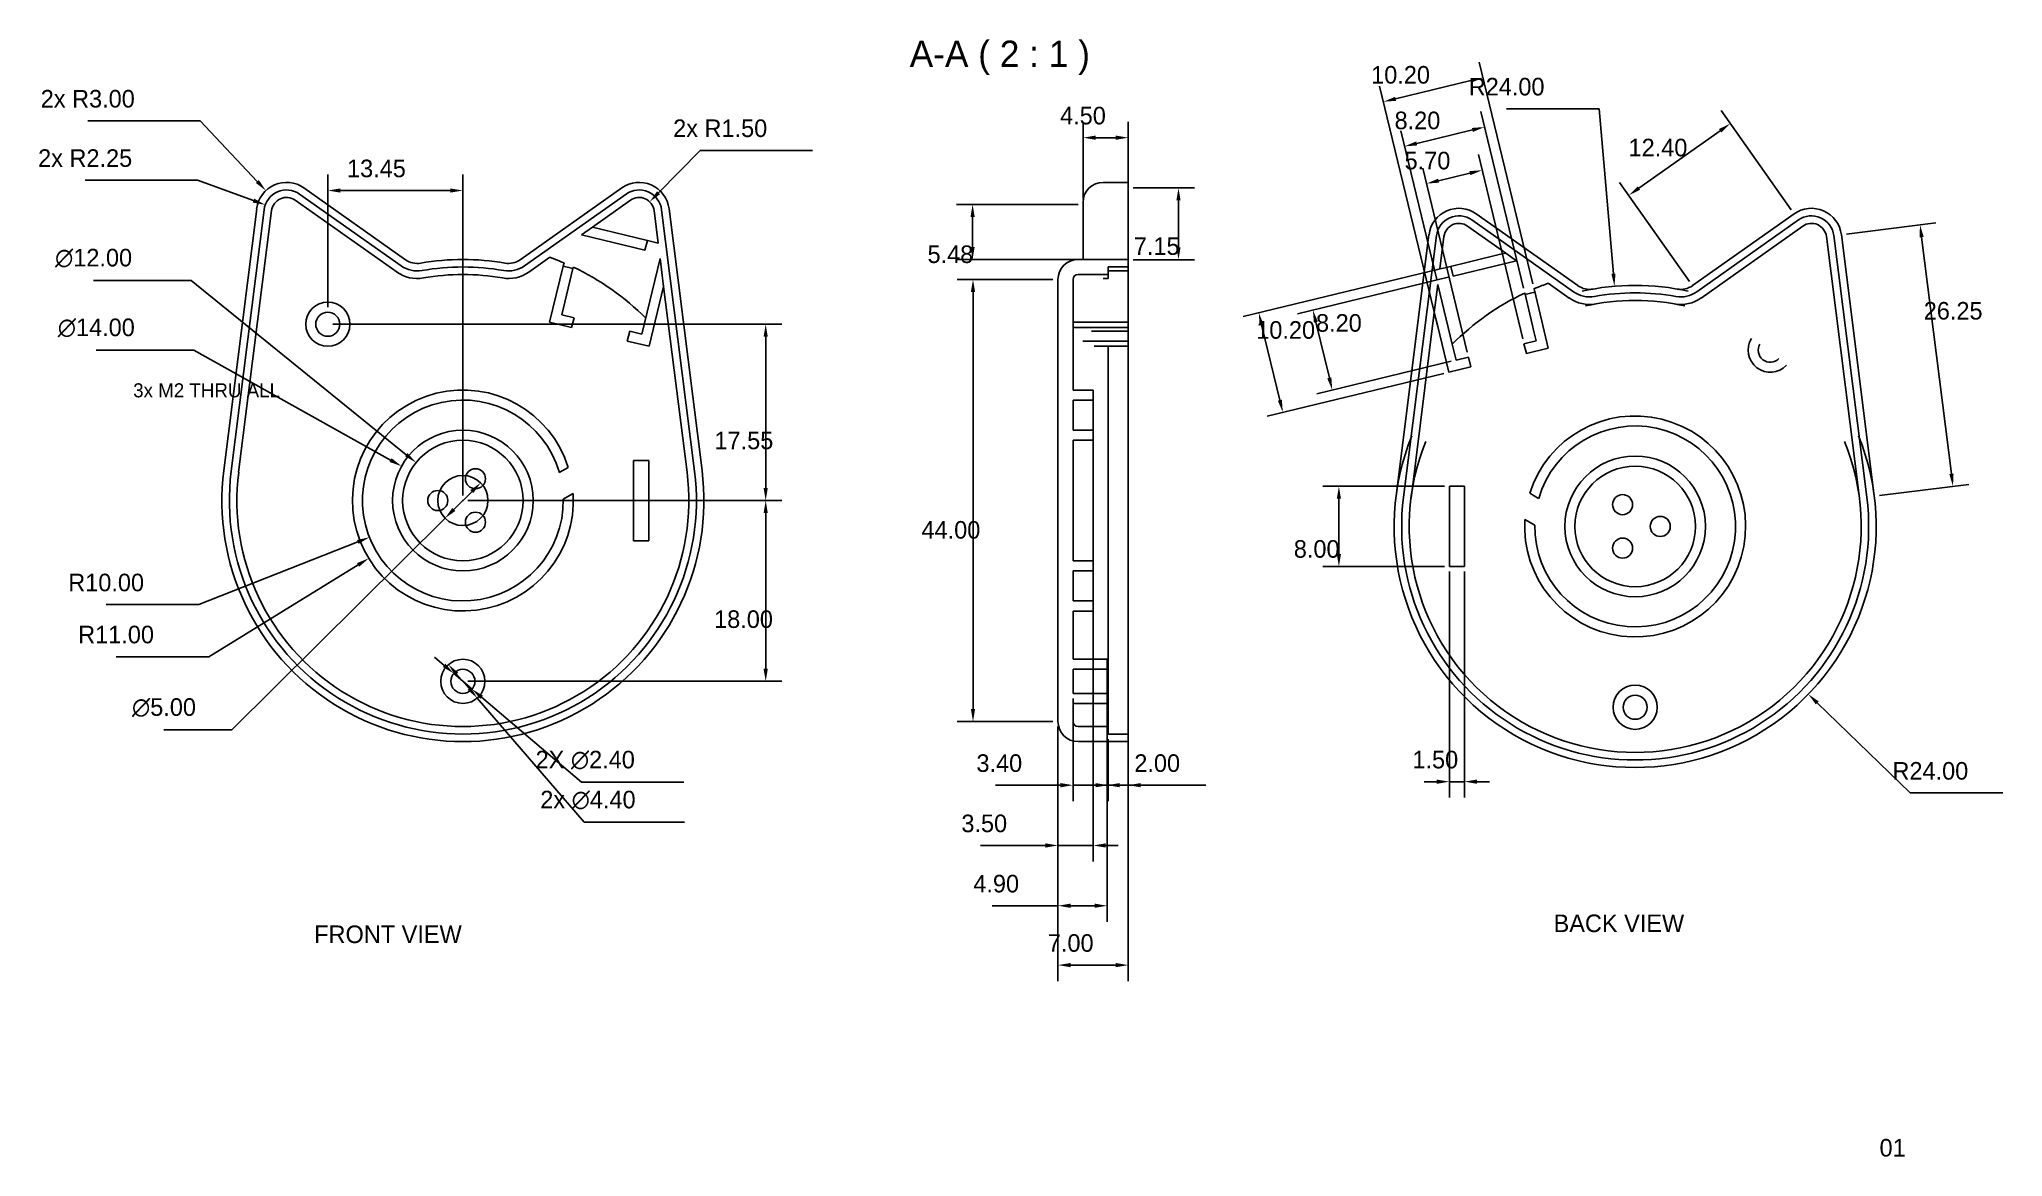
# Model space of a CAD drawing. Extents: x 5 to 201, y 6 to 118.
import ezdxf
from ezdxf.enums import TextEntityAlignment as Align

# ---------------------------------------------------------------- set-up
doc = ezdxf.new("R2010")
doc.units = 0

msp = doc.modelspace()

# ---------------------------------------------------------------- linework, layer by layer
at = {"layer": 'Dimension (ISO)'}
for p, q in [((140.51, 111.69), (147.99, 113.5)), ((154.17, 93.26), (148.84, 115.34)), ((144.58, 89.53), (138.92, 112.94)), ((10.29, 109.5), (21.48, 109.5)), ((21.48, 109.5), (27.17, 103.46)), ((153.24, 92.85), (148.99, 110.43)), ((151.56, 110.7), (160.78, 110.7)), ((160.78, 110.7), (162.2, 94.28)), ((179.9, 100.65), (172.92, 110.52)), ((109.39, 101.68), (109.39, 109.41)), ((112.64, 107.82), (110.64, 107.82)), ((113.89, 103.32), (113.89, 109.41)), ((144.6, 93.7), (141.02, 108.5)), ((142.61, 107.25), (148.15, 108.59)), ((172.82, 108.51), (164.73, 102.8)), ((71.26, 106.56), (67.12, 102.33)), ((82.45, 106.56), (71.26, 106.56)), ((153.18, 87.79), (148.75, 106.13)), ((34.19, 90.95), (34.19, 104.15)), ((47.64, 72.2), (47.64, 104.15)), ((147.63, 86.46), (143.21, 104.79)), ((144.79, 103.54), (147.9, 104.29)), ((10.03, 103.59), (21.2, 103.59)), ((21.2, 103.59), (26.79, 101.56)), ((35.44, 102.56), (46.39, 102.56)), ((114.39, 102.82), (120.48, 102.82)), ((169.77, 93.5), (162.8, 103.37)), ((108.89, 101.18), (96.8, 101.18)), ((98.39, 99.93), (98.39, 96.95)), ((118.89, 101.57), (118.89, 96.92)), ((185.39, 98.23), (194.3, 99.35)), ((195.85, 74.35), (192.88, 97.91)), ((108.89, 95.7), (96.8, 95.7)), ((114.39, 95.67), (120.48, 95.67)), ((144.94, 94.76), (125.34, 90.02)), ((145.74, 93.92), (130.73, 90.29)), ((10.87, 93.61), (20.57, 93.61)), ((20.57, 93.61), (42, 76.26)), ((106.39, 93.7), (96.84, 93.7)), ((98.43, 92.45), (98.43, 50.95)), ((34.69, 89.25), (79.38, 89.25)), ((77.79, 72.95), (77.79, 88)), ((128.98, 81.69), (127.17, 89.18)), ((133.91, 83.91), (132.57, 89.45)), ((11.14, 86.67), (20.84, 86.67)), ((20.84, 86.67), (40.44, 75.72)), ((145.31, 84.35), (127.73, 80.1)), ((146.05, 85.56), (132.66, 82.32)), ((48.53, 72.58), (46.75, 70.82)), ((145.36, 73.12), (133.27, 73.12)), ((188.67, 72.19), (197.58, 73.31)), ((47.59, 71.7), (47.68, 71.7)), ((47.59, 71.7), (47.68, 71.7)), ((47.64, 71.66), (47.64, 71.75)), ((47.64, 71.66), (47.64, 71.75)), ((48.14, 71.7), (79.38, 71.7)), ((48.14, 71.7), (79.38, 71.7)), ((77.79, 54.95), (77.79, 70.45)), ((134.86, 66.37), (134.86, 71.87)), ((45.86, 69.94), (24.64, 48.88)), ((21.34, 61.34), (37.17, 67.58)), ((22.33, 56.15), (37.2, 65.29)), ((145.36, 65.12), (133.27, 65.12)), ((145.86, 64.62), (145.86, 42.12)), ((147.36, 64.62), (147.36, 42.12)), ((12.12, 61.34), (21.34, 61.34)), ((110.39, 61.2), (110.39, 35.77)), ((13.11, 56.15), (22.33, 56.15)), ((45.77, 55.29), (44.82, 56.1)), ((46.73, 54.48), (48.55, 52.92)), ((47.02, 54.42), (48.26, 52.98)), ((48.14, 53.7), (79.38, 53.7)), ((49.07, 52.03), (59.71, 39.67)), ((49.5, 52.11), (59.44, 43.65)), ((108.39, 52), (108.39, 41.77)), ((111.79, 52), (111.79, 29.77)), ((111.79, 52), (111.79, 41.77)), ((191.74, 42.59), (182.49, 51.55)), ((24.64, 48.88), (17.88, 48.88)), ((106.39, 49.7), (96.84, 49.7)), ((106.89, 49.2), (106.89, 35.77)), ((106.89, 49.2), (106.89, 29.77)), ((106.89, 49.2), (106.89, 23.86)), ((111.89, 47.95), (111.89, 41.77)), ((113.89, 47.95), (113.89, 41.77)), ((113.89, 47.95), (113.89, 23.86)), ((59.44, 43.65), (69.63, 43.65)), ((107.14, 43.36), (100.67, 43.36)), ((111.79, 43.36), (108.39, 43.36)), ((110.64, 43.36), (109.39, 43.36)), ((111.89, 43.36), (113.89, 43.36)), ((113.04, 43.36), (114.29, 43.36)), ((115.14, 43.36), (121.6, 43.36)), ((144.61, 43.71), (143.36, 43.71)), ((147.36, 43.71), (145.86, 43.71)), ((148.61, 43.71), (149.86, 43.71)), ((200.96, 42.59), (191.74, 42.59)), ((59.71, 39.67), (69.7, 39.67)), ((105.64, 37.36), (99.17, 37.36)), ((110.39, 37.36), (106.89, 37.36)), ((111.64, 37.36), (112.89, 37.36)), ((106.89, 31.36), (100.35, 31.36)), ((110.54, 31.36), (108.14, 31.36)), ((108.14, 25.45), (112.64, 25.45))]:
    msp.add_line(p, q, dxfattribs=at)
for points in [[(147.95, 113.7), (148.04, 113.3), (149.21, 113.79)], [(140.46, 111.89), (140.56, 111.49), (139.29, 111.4)], [(110.64, 108.03), (110.64, 107.61), (109.39, 107.82)], [(112.64, 108.03), (112.64, 107.61), (113.89, 107.82)], [(148.1, 108.79), (148.2, 108.39), (149.37, 108.88)], [(172.7, 108.68), (172.94, 108.34), (173.84, 109.23)], [(142.56, 107.45), (142.66, 107.05), (141.4, 106.96)], [(144.74, 103.74), (144.84, 103.34), (143.58, 103.25)], [(147.86, 104.49), (147.95, 104.09), (149.12, 104.58)], [(26.86, 101.76), (26.72, 101.36), (27.97, 101.13)], [(27.32, 103.6), (27.02, 103.32), (28.03, 102.55)], [(35.44, 102.77), (35.44, 102.35), (34.19, 102.56)], [(46.39, 102.77), (46.39, 102.35), (47.64, 102.56)], [(66.97, 102.48), (67.27, 102.19), (66.24, 101.44)], [(118.68, 101.57), (119.1, 101.57), (118.89, 102.82)], [(164.61, 102.97), (164.85, 102.63), (163.71, 102.08)], [(98.18, 99.93), (98.6, 99.93), (98.39, 101.18)], [(193.09, 97.94), (192.67, 97.89), (192.72, 99.15)], [(98.18, 96.95), (98.6, 96.95), (98.39, 95.7)], [(118.68, 96.92), (119.1, 96.92), (118.89, 95.67)], [(162.4, 94.3), (161.99, 94.26), (162.3, 93.04)], [(98.22, 92.45), (98.64, 92.45), (98.43, 93.7)], [(127.38, 89.23), (126.97, 89.13), (126.88, 90.39)], [(132.77, 89.5), (132.37, 89.4), (132.27, 90.67)], [(77.58, 88), (78, 88), (77.79, 89.25)], [(134.11, 83.96), (133.7, 83.86), (134.2, 82.7)], [(129.18, 81.74), (128.78, 81.64), (129.28, 80.48)], [(42.13, 76.42), (41.87, 76.1), (42.98, 75.48)], [(40.54, 75.91), (40.33, 75.54), (41.53, 75.12)], [(196.06, 74.38), (195.64, 74.33), (196, 73.11)], [(48.38, 72.73), (48.67, 72.43), (49.41, 73.46)], [(77.58, 72.95), (78, 72.95), (77.79, 71.7)], [(134.65, 71.87), (135.07, 71.87), (134.86, 73.12)], [(46.6, 70.97), (46.9, 70.67), (45.86, 69.94)], [(77.58, 70.45), (78, 70.45), (77.79, 71.7)], [(37.1, 67.77), (37.25, 67.38), (38.33, 68.04)], [(37.09, 65.47), (37.31, 65.11), (38.27, 65.94)], [(134.65, 66.37), (135.07, 66.37), (134.86, 65.12)], [(45.91, 55.45), (45.64, 55.13), (46.73, 54.48)], [(47.18, 54.56), (46.86, 54.29), (46.2, 55.37)], [(77.58, 54.95), (78, 54.95), (77.79, 53.7)], [(48.42, 53.12), (48.1, 52.85), (49.07, 52.03)], [(49.64, 52.27), (49.37, 51.95), (48.55, 52.92)], [(98.22, 50.95), (98.64, 50.95), (98.43, 49.7)], [(182.64, 51.7), (182.35, 51.4), (181.59, 52.42)], [(107.14, 43.57), (107.14, 43.15), (108.39, 43.36)], [(110.64, 43.57), (110.64, 43.15), (111.89, 43.36)], [(113.04, 43.57), (113.04, 43.15), (111.79, 43.36)], [(115.14, 43.57), (115.14, 43.15), (113.89, 43.36)], [(144.61, 43.92), (144.61, 43.5), (145.86, 43.71)], [(148.61, 43.92), (148.61, 43.5), (147.36, 43.71)], [(105.64, 37.57), (105.64, 37.15), (106.89, 37.36)], [(111.64, 37.57), (111.64, 37.15), (110.39, 37.36)], [(108.14, 31.57), (108.14, 31.15), (106.89, 31.36)], [(110.54, 31.57), (110.54, 31.15), (111.79, 31.36)], [(108.14, 25.66), (108.14, 25.24), (106.89, 25.45)], [(112.64, 25.66), (112.64, 25.24), (113.89, 25.45)]]:
    msp.add_solid(points, dxfattribs=at)
at = {"layer": 'Hidden (ISO)'}
for p, q in [((144.57, 98.07), (141.29, 72.03)), ((145.32, 97.98), (144.91, 94.75)), ((151.47, 96.33), (147.67, 99.02)), ((158.23, 92.48), (148.1, 99.63)), ((180.62, 99.63), (170.49, 92.48)), ((181.05, 99.02), (170.92, 91.86)), ((186.68, 71.94), (183.4, 97.98)), ((187.43, 72.03), (184.15, 98.07)), ((150.82, 96.18), (145.43, 94.87)), ((150.82, 96.18), (151.47, 96.33)), ((151.47, 96.33), (152.56, 95.57)), ((145.43, 94.87), (144.91, 94.75)), ((146.23, 94.04), (145.99, 95.01)), ((152.56, 95.57), (146.23, 94.04)), ((144.36, 90.41), (144.72, 93.21)), ((144.72, 93.21), (146.15, 87.27)), ((153.36, 92.36), (154.14, 89.13)), ((153.39, 92.21), (154.37, 92.44)), ((155.06, 89.57), (154.29, 92.78)), ((155.71, 93.34), (155.15, 93.12)), ((157.8, 91.86), (155.71, 93.34)), ((144.36, 90.41), (142.04, 71.94)), ((144.7, 89.04), (144.36, 90.41)), ((144.7, 89.04), (145.33, 86.41)), ((154.14, 89.13), (154.25, 88.66)), ((154.25, 88.66), (154.51, 87.6)), ((155.17, 89.11), (155.06, 89.57)), ((155.71, 86.86), (155.17, 89.11)), ((145.33, 86.41), (145.8, 84.47)), ((146.54, 85.68), (146.15, 87.27)), ((154.51, 87.6), (153.29, 87.31)), ((153.29, 87.31), (153.53, 86.34)), ((153.53, 86.34), (155.71, 86.86)), ((145.8, 84.47), (147.99, 85)), ((147.75, 85.97), (146.54, 85.68)), ((147.99, 85), (147.75, 85.97)), ((153.87, 72.42), (154.75, 71.91)), ((154.36, 69.25), (153.38, 69.81))]:
    msp.add_line(p, q, dxfattribs=at)
for centre, radius in [((164.36, 69.12), 7), ((164.36, 69.12), 6), ((164.36, 51.12), 2.2), ((164.36, 51.12), 1.2)]:
    msp.add_circle(centre, radius, dxfattribs=at)
for centre, radius, start, end in [((146.81, 97.79), 2.25, 54.7705, 172.8192), ((181.91, 97.79), 2.25, 7.1808, 125.2295), ((146.81, 97.79), 1.5, 54.7705, 172.8192), ((181.91, 97.79), 1.5, 7.1808, 125.2295), ((164.36, 69.12), 25.71, 115.3362, 135.0945), ((164.36, 69.12), 25.71, 111.001, 113.0685), ((159.82, 94.72), 2.75, 234.7705, 280.0653), ((164.36, 69.12), 23.25, 79.9347, 100.0653), ((168.9, 94.72), 2.75, 259.9347, 305.2295), ((159.82, 94.72), 3.5, 234.7705, 280.0653), ((164.36, 69.12), 22.5, 77.2741, 102.7259), ((168.9, 94.72), 3.5, 259.9347, 305.2295), ((177.81, 86.67), 2.2, 148.2828, 316.7854), ((177.81, 86.67), 1.2, 149.4012, 315.667), ((164.36, 69.12), 11, 176.4073, 162.5609), ((164.36, 69.12), 10, 179.2896, 163.8408), ((164.36, 69.12), 22.5, 157.8912, 22.1088), ((164.36, 69.12), 23.25, 172.8192, 7.1808)]:
    msp.add_arc(centre, radius, start, end, dxfattribs=at)
at = {"layer": 'Sketch Geometry (ISO)'}
msp.add_circle((47.64, 71.7), 2.5, dxfattribs=at)
at = {"layer": 'Visible (ISO)'}
for p, q in [((31.38, 102.21), (41.51, 95.05)), ((41.94, 95.67), (31.81, 102.82)), ((63.46, 102.82), (53.34, 95.67)), ((53.77, 95.05), (63.89, 102.21)), ((111.39, 103.37), (113.89, 103.37)), ((113.89, 102.82), (113.89, 103.37)), ((113.89, 102.82), (113.89, 95.7)), ((27.11, 100.74), (23.83, 74.7)), ((24.57, 74.61), (27.85, 100.65)), ((28.6, 100.56), (25.31, 74.51)), ((41.08, 94.44), (30.95, 101.59)), ((64.33, 101.59), (60.53, 98.91)), ((67.09, 97.32), (66.68, 100.56)), ((67.43, 100.65), (70.71, 74.61)), ((71.45, 74.7), (68.17, 100.74)), ((109.39, 101.18), (109.39, 101.37)), ((109.39, 101.18), (109.39, 95.7)), ((158.66, 93.09), (148.54, 100.24)), ((180.18, 100.24), (170.06, 93.09)), ((60.53, 98.91), (59.44, 98.14)), ((65.77, 96.61), (59.44, 98.14)), ((66.01, 97.59), (60.53, 98.91)), ((143.83, 98.17), (140.55, 72.12)), ((188.17, 72.12), (184.89, 98.17)), ((56.29, 95.92), (54.2, 94.44)), ((56.29, 95.92), (56.85, 95.7)), ((65.77, 96.61), (66.01, 97.59)), ((67.09, 97.32), (66.01, 97.59)), ((57.63, 95.02), (56.28, 89.44)), ((58.6, 94.79), (57.49, 90.18)), ((57.71, 95.35), (57.63, 95.02)), ((58.6, 94.79), (57.63, 95.02)), ((58.6, 94.79), (58.64, 94.94)), ((65.46, 88.25), (67.28, 95.79)), ((67.63, 92.99), (67.28, 95.79)), ((113.89, 95.7), (108.89, 95.7)), ((108.89, 94.2), (111.89, 94.2)), ((111.89, 94.2), (111.89, 94.95)), ((111.89, 94.95), (113.89, 94.95)), ((113.89, 94.55), (111.89, 94.55)), ((111.89, 93.85), (111.89, 94.2)), ((111.89, 93.85), (111.89, 93.8)), ((113.89, 94.95), (113.89, 95.7)), ((113.89, 94.95), (113.89, 94.59)), ((113.89, 94.55), (113.89, 94.59)), ((113.89, 94.55), (113.89, 89.44)), ((67.63, 92.99), (66.2, 87.05)), ((69.96, 74.51), (67.63, 92.99)), ((106.89, 93.7), (106.89, 49.7)), ((108.39, 82.7), (108.39, 93.7)), ((111.89, 93.8), (111.39, 93.8)), ((57.49, 90.18), (58.71, 89.89)), ((56.28, 89.44), (58.47, 88.91)), ((58.71, 89.89), (58.47, 88.91)), ((64.25, 88.55), (64.01, 87.57)), ((64.25, 88.55), (65.46, 88.25)), ((113.89, 89.44), (108.39, 89.44)), ((113.89, 88.91), (108.39, 88.91)), ((113.89, 88.55), (110.23, 88.55)), ((113.89, 89.44), (113.89, 88.91)), ((113.89, 88.55), (113.89, 88.91)), ((113.89, 88.55), (113.89, 87.57)), ((64.01, 87.57), (66.2, 87.05)), ((113.89, 87.57), (109.35, 87.57)), ((113.89, 87.05), (110.49, 87.05)), ((111.89, 74.51), (111.89, 87.05)), ((113.89, 87.57), (113.89, 87.05)), ((113.89, 87.05), (113.89, 74.61)), ((110.39, 82.7), (108.39, 82.7)), ((110.39, 81.7), (110.39, 82.7)), ((108.39, 78.7), (108.39, 81.7)), ((108.39, 81.7), (110.39, 81.7)), ((110.39, 81.7), (110.39, 78.7)), ((110.39, 78.7), (108.39, 78.7)), ((110.39, 77.7), (110.39, 78.7)), ((108.39, 65.7), (108.39, 77.7)), ((108.39, 77.7), (110.39, 77.7)), ((110.39, 77.7), (110.39, 65.7)), ((57.24, 74.48), (58.13, 75)), ((64.64, 67.7), (64.64, 75.7)), ((64.64, 75.7), (66.14, 75.7)), ((66.14, 75.7), (66.14, 67.7)), ((111.89, 49.2), (111.89, 74.51)), ((113.89, 74.61), (113.89, 48.45)), ((58.62, 72.39), (57.64, 71.83)), ((145.86, 65.12), (145.86, 73.12)), ((145.86, 73.12), (147.36, 73.12)), ((147.36, 73.12), (147.36, 65.12)), ((66.14, 67.7), (64.64, 67.7)), ((110.39, 65.7), (108.39, 65.7)), ((108.39, 61.7), (108.39, 64.7)), ((108.39, 64.7), (110.39, 64.7)), ((110.39, 64.7), (110.39, 65.7)), ((110.39, 64.7), (110.39, 61.7)), ((147.36, 65.12), (145.86, 65.12)), ((110.39, 61.7), (108.39, 61.7)), ((108.39, 55.9), (108.39, 60.7)), ((108.39, 60.7), (110.39, 60.7)), ((110.39, 60.7), (110.39, 61.7)), ((111.79, 55.9), (108.39, 55.9)), ((108.39, 52.5), (108.39, 54.9)), ((108.39, 54.9), (111.79, 54.9)), ((111.79, 54.9), (111.79, 55.9)), ((111.79, 52.5), (111.79, 54.9)), ((111.79, 52.5), (108.39, 52.5)), ((108.39, 49.7), (108.39, 51.5)), ((108.39, 51.5), (111.79, 51.5)), ((111.79, 51.5), (111.79, 52.5)), ((111.89, 49.2), (108.89, 49.2)), ((111.89, 48.45), (111.89, 49.2)), ((108.89, 47.7), (113.89, 47.7)), ((113.89, 48.45), (111.89, 48.45)), ((113.89, 47.7), (113.89, 48.45))]:
    msp.add_line(p, q, dxfattribs=at)
for centre, radius in [((34.19, 89.25), 2.2), ((34.19, 89.25), 1.2), ((47.64, 71.7), 7), ((47.64, 71.7), 6), ((48.89, 73.87), 1), ((45.14, 71.7), 1), ((48.89, 69.54), 1), ((163.11, 71.29), 1), ((166.86, 69.12), 1), ((163.11, 66.96), 1), ((47.64, 53.7), 2.2), ((47.64, 53.7), 1.2)]:
    msp.add_circle(centre, radius, dxfattribs=at)
for centre, radius, start, end in [((30.08, 100.37), 3, 54.7705, 172.8192), ((30.08, 100.37), 2.25, 54.7705, 172.8192), ((30.08, 100.37), 1.5, 54.7705, 172.8192), ((65.19, 100.37), 3, 7.1808, 125.2295), ((65.19, 100.37), 2.25, 7.1808, 125.2295), ((65.19, 100.37), 1.5, 7.1808, 125.2295), ((111.39, 101.37), 2, 90, 180), ((146.81, 97.79), 3, 54.7705, 172.8192), ((181.91, 97.79), 3, 7.1808, 125.2295), ((43.09, 97.3), 3.5, 234.7705, 280.0653), ((43.09, 97.3), 2.75, 234.7705, 280.0653), ((43.09, 97.3), 2, 234.7705, 280.0653), ((47.64, 71.7), 24, 79.9347, 100.0653), ((47.64, 71.7), 23.25, 79.9347, 100.0653), ((47.64, 71.7), 22.5, 79.9347, 100.0653), ((52.18, 97.3), 3.5, 259.9347, 305.2295), ((52.18, 97.3), 2.75, 259.9347, 305.2295), ((52.18, 97.3), 2, 259.9347, 305.2295), ((47.64, 71.7), 25.71, 66.9315, 68.999), ((47.64, 71.7), 25.71, 44.9055, 64.6638), ((108.89, 93.7), 2, 90, 180), ((108.89, 93.7), 0.5, 90, 180), ((159.82, 94.72), 2, 234.7705, 280.0653), ((164.36, 69.12), 24, 77.2741, 102.7259), ((168.9, 94.72), 2, 259.9347, 305.2295), ((47.64, 71.7), 11, 17.4391, 3.5927), ((47.64, 71.7), 10, 16.1592, 0.7104), ((164.36, 69.12), 24, 157.8912, 22.1088), ((47.64, 71.7), 24, 172.8192, 7.1808), ((47.64, 71.7), 23.25, 172.8192, 7.1808), ((47.64, 71.7), 22.5, 172.8192, 7.1808), ((108.89, 49.7), 2, 180, 270), ((108.89, 49.7), 0.5, 180, 270)]:
    msp.add_arc(centre, radius, start, end, dxfattribs=at)

# ---------------------------------------------------------------- texts
for s, height, p in [('A-A ( 2 : 1 )', 2.625, (101.1, 116.17)), ('10.20', 1.75, (141, 114.08)), ('R24.00', 1.75, (151.56, 112.9)), ('2x R3.00', 1.75, (10.29, 111.7)), ('2x R1.50', 1.75, (73.26, 108.76)), ('4.50', 1.75, (109.38, 110.02)), ('8.20', 1.75, (142.68, 109.54)), ('12.40', 1.75, (166.63, 106.84)), ('2x R2.25', 1.75, (10.03, 105.79)), ('13.45', 1.75, (39.03, 104.76)), ('5.70', 1.75, (143.68, 105.54)), ('7.15', 1.75, (116.72, 97.03)), ('∅12.00', 1.75, (10.87, 95.88)), ('5.48', 1.75, (96.18, 96.22)), ('8.20', 1.75, (134.86, 89.38)), ('26.25', 1.75, (196.02, 90.59)), ('∅14.00', 1.75, (11.14, 88.94)), ('10.20', 1.75, (129.56, 88.68)), ('3x M2 THRU ALL', 1.395, (22.12, 82.67)), ('17.55', 1.75, (75.62, 77.68)), ('44.00', 1.75, (96.23, 68.78)), ('8.00', 1.75, (132.65, 66.88)), ('R10.00', 1.75, (12.12, 63.54)), ('18.00', 1.75, (75.58, 59.89)), ('R11.00', 1.75, (13.11, 58.36)), ('∅5.00', 1.75, (17.88, 51.14)), ('2X ∅2.40', 1.75, (59.82, 45.91)), ('3.40', 1.75, (101.05, 45.56)), ('2.00', 1.75, (116.77, 45.56)), ('1.50', 1.75, (144.46, 45.91)), ('R24.00', 1.75, (193.75, 44.79)), ('2x ∅4.40', 1.75, (60.09, 41.93)), ('3.50', 1.75, (99.55, 39.56)), ('4.90', 1.75, (100.74, 33.56)), ('FRONT VIEW', 1.75, (40.18, 28.52)), ('BACK VIEW', 1.75, (162.74, 29.61)), ('7.00', 1.75, (108.16, 27.65)), ('01', 1.75, (189.99, 7.27))]:
    msp.add_text(s, height=height).set_placement(p, align=Align.MIDDLE_CENTER)

doc.saveas('drawing.dxf')
